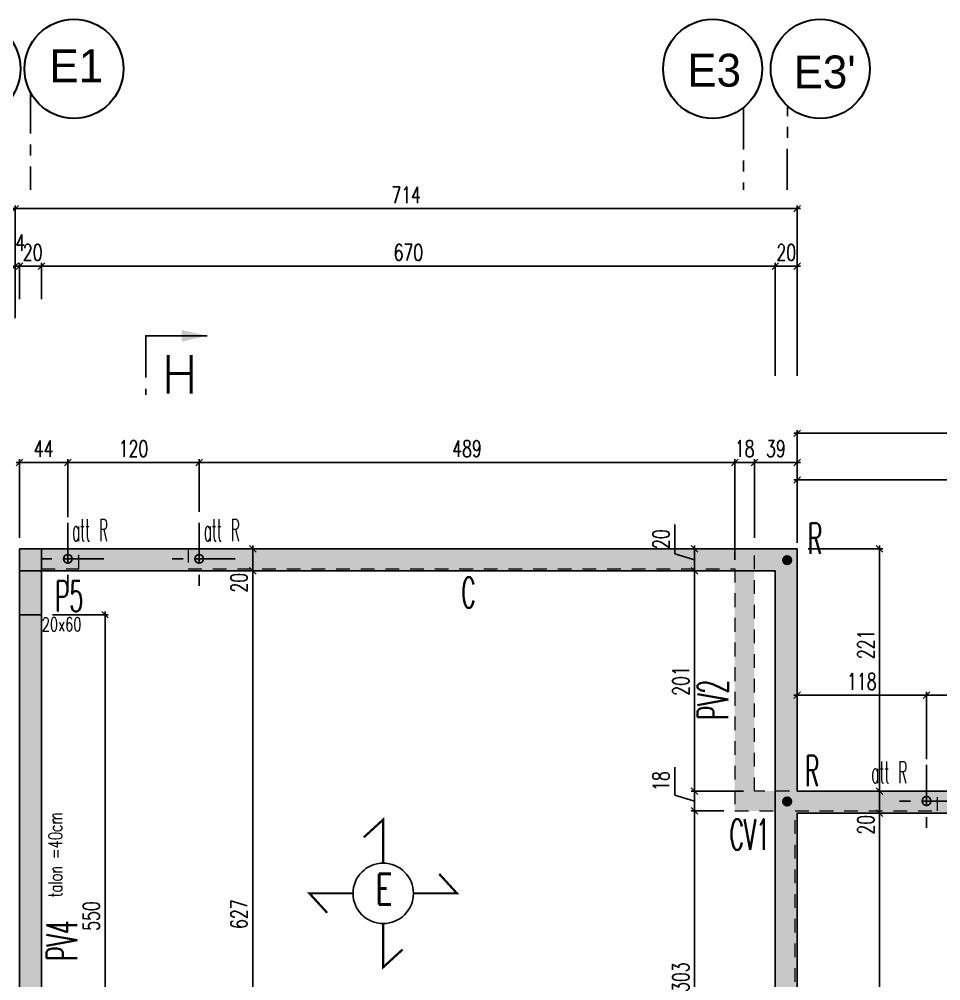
# Model space of a CAD drawing. Extents: x 308 to 437, y -199 to -146.
# Drawn here: x 375.07 to 383.48, y -166.59 to -157.82 of the extents above; entities that cross this region are included whole.
import ezdxf
from ezdxf.enums import TextEntityAlignment as Align

# ---------------------------------------------------------------- set-up
doc = ezdxf.new("R2010")
doc.units = 0
doc.header["$LTSCALE"] = 0.5
doc.header["$MEASUREMENT"] = 0
for name, pattern in [('AXES2', [1.125, 0.75, -0.125, 0.125, -0.125]), ('CACHE', [0.375, 0.25, -0.125]), ('DISCONTINU2', [0.375, 0.25, -0.125])]:
    doc.linetypes.add(name, pattern=pattern)
doc.layers.get('DEFPOINTS').update_dxf_attribs({"linetype": 'CONTINUOUS'})
for name, color, linetype in [('A05-AXES', 13, 'AXES2'), ('A19-COTATIONS', 146, 'CONTINUOUS'), ('AXES', 6, 'AXES2'), ('COTATION', 7, 'CONTINUOUS'), ('MURS', 3, 'CONTINUOUS'), ('PLANCHER', 7, 'CONTINUOUS'), ('POCHAGE', 254, 'CONTINUOUS'), ('POTEAUX', 1, 'CONTINUOUS'), ('POUTRES', 2, 'CONTINUOUS'), ('RAID', 1, 'CONTINUOUS'), ('RDC', 7, 'DISCONTINU2'), ('REP-COUPES', 5, 'CONTINUOUS'), ('REPERAGE', 4, 'CONTINUOUS'), ('REPERE-CHAI', 4, 'CONTINUOUS'), ('REPERE-POT', 4, 'CONTINUOUS'), ('REPERE-POUT', 4, 'CONTINUOUS'), ('REPERE-RAID', 4, 'CONTINUOUS')]:
    doc.layers.add(name, color=color, linetype=linetype)
doc.styles.add('CGotH', font='GOTHIC.TTF')
doc.styles.add('ROMANS8', font='romans.shx', dxfattribs={"width": 0.7})
doc.styles.get("Standard").update_dxf_attribs({"font": 'txt.shx'})
doc.dimstyles.new('COT50 cm', dxfattribs={"dimtxt": 0.15, "dimasz": 0.06, "dimexe": 0.03, "dimexo": 0.1, "dimgap": 0.05, "dimtad": 1, "dimdec": 0, "dimlfac": 100, "dimzin": 0, "dimdsep": 46, "dimtxsty": 'ROMANS8', "dimblk1": 'OBLIQUE', "dimblk2": 'OBLIQUE', "dimsah": 1, "dimcen": 0.03, "dimdle": 0.03, "dimclrt": 1, "dimadec": 0, "dimazin": 0, "dimtfac": 1, "dimtdec": 0, "dimtmove": 0, "dimatfit": 3, "dimfxl": 0, "dimtolj": 1, "dimtzin": 0, "dimlwd": -1, "dimlwe": -1, "dimarcsym": 0})
pattern_1 = [(37.5, (-513.79323, 160.44126), (-0.004409535, 0.134877664), [0, -0.1064, 0, -0.119, 0, -0.11375]), (7.5, (-513.79323, 160.44126), (0.12388437, 0.197550225), [0, -0.0574, 0, -0.0959, 0, -0.03675]), (327.5, (-513.87933, 160.44126), (0.21798993, 0.000396134), [0, -0.035, 0, -0.126, 0, -0.1645]), (317.5, (-513.87933, 160.44126), (0.21042886, 0.06143729), [0, -0.0175, 0, -0.0826, 0, -0.0945])]

# ---------------------------------------------------------------- blocks, each defined once
blk = doc.blocks.new('_Oblique')
at = {"layer": 'COTATION', "color": 0, "lineweight": -2}
blk.add_line((-0.5, -0.5), (0.5, 0.5), dxfattribs=at)
blk = doc.blocks.new('*D838')
at = {"layer": 'COTATION', "color": 0, "transparency": 16777216}
for p, q in [((375.0328, -160.071), (374.9728, -160.071)), ((375.0328, -160.371), (375.0328, -160.041)), ((375.0328, -160.071), (375.0728, -160.071)), ((375.0728, -160.371), (375.0728, -160.041)), ((375.0728, -160.071), (375.1328, -160.071))]:
    blk.add_line(p, q, dxfattribs=at)
at = {"layer": 'DEFPOINTS', "color": 0, "transparency": 16777216}
for p in [(375.0728, -160.071), (375.0328, -162.6513), (375.0728, -162.6513)]:
    blk.add_point(p, dxfattribs=at)
at = {"layer": 'COTATION', "color": 0, "transparency": 16777216, "xscale": 0.06, "yscale": 0.06, "zscale": 0.06}
blk.add_blockref('_Oblique', (375.0328, -160.071), dxfattribs=at)
at = {"layer": 'COTATION', "color": 0, "transparency": 16777216, "xscale": 0.06, "yscale": 0.06, "zscale": 0.06, "rotation": 180}
blk.add_blockref('_Oblique', (375.0728, -160.071), dxfattribs=at)
at = {"layer": 'COTATION', "color": 1, "transparency": 16777216, "insert": (375.0798, -159.856), "char_height": 0.15, "attachment_point": 5, "style": 'ROMANS8'}
blk.add_mtext('\\A1;4', dxfattribs=at)
blk = doc.blocks.new('*D839')
at = {"layer": 'COTATION', "color": 0, "transparency": 16777216}
for p, q in [((375.0428, -160.071), (375.303, -160.071)), ((375.0728, -160.371), (375.0728, -160.041)), ((375.273, -160.371), (375.273, -160.041))]:
    blk.add_line(p, q, dxfattribs=at)
at = {"layer": 'DEFPOINTS', "color": 0, "transparency": 16777216}
for p in [(375.273, -160.071), (375.0728, -162.6513), (375.273, -162.6513)]:
    blk.add_point(p, dxfattribs=at)
at = {"layer": 'COTATION', "color": 0, "transparency": 16777216, "xscale": 0.06, "yscale": 0.06, "zscale": 0.06, "rotation": 180}
blk.add_blockref('_Oblique', (375.0728, -160.071), dxfattribs=at)
at = {"layer": 'COTATION', "color": 0, "transparency": 16777216, "xscale": 0.06, "yscale": 0.06, "zscale": 0.06}
blk.add_blockref('_Oblique', (375.273, -160.071), dxfattribs=at)
at = {"layer": 'COTATION', "color": 1, "transparency": 16777216, "insert": (375.1927, -159.946), "char_height": 0.15, "attachment_point": 5, "style": 'ROMANS8'}
blk.add_mtext('\\A1;20', dxfattribs=at)
blk = doc.blocks.new('*D840')
at = {"layer": 'COTATION', "color": 0, "transparency": 16777216}
for p, q in [((375.243, -160.071), (382.003, -160.071)), ((375.273, -160.371), (375.273, -160.041)), ((381.973, -160.371), (381.973, -160.041))]:
    blk.add_line(p, q, dxfattribs=at)
at = {"layer": 'DEFPOINTS', "color": 0, "transparency": 16777216}
for p in [(381.973, -160.071), (375.273, -162.6513), (381.973, -162.8513)]:
    blk.add_point(p, dxfattribs=at)
at = {"layer": 'COTATION', "color": 0, "transparency": 16777216, "xscale": 0.06, "yscale": 0.06, "zscale": 0.06, "rotation": 180}
blk.add_blockref('_Oblique', (375.273, -160.071), dxfattribs=at)
at = {"layer": 'COTATION', "color": 0, "transparency": 16777216, "xscale": 0.06, "yscale": 0.06, "zscale": 0.06}
blk.add_blockref('_Oblique', (381.973, -160.071), dxfattribs=at)
at = {"layer": 'COTATION', "color": 1, "transparency": 16777216, "insert": (378.623, -159.946), "char_height": 0.15, "attachment_point": 5, "style": 'ROMANS8'}
blk.add_mtext('\\A1;670', dxfattribs=at)
blk = doc.blocks.new('*D841')
at = {"layer": 'COTATION', "color": 0, "transparency": 16777216}
for p, q in [((381.943, -160.071), (382.2028, -160.071)), ((381.973, -161.071), (381.973, -160.041)), ((382.1728, -161.071), (382.1728, -160.041))]:
    blk.add_line(p, q, dxfattribs=at)
at = {"layer": 'DEFPOINTS', "color": 0, "transparency": 16777216}
for p in [(382.1728, -160.071), (381.973, -161.3409), (382.1728, -162.6513)]:
    blk.add_point(p, dxfattribs=at)
at = {"layer": 'COTATION', "color": 0, "transparency": 16777216, "xscale": 0.06, "yscale": 0.06, "zscale": 0.06, "rotation": 180}
blk.add_blockref('_Oblique', (381.973, -160.071), dxfattribs=at)
at = {"layer": 'COTATION', "color": 0, "transparency": 16777216, "xscale": 0.06, "yscale": 0.06, "zscale": 0.06}
blk.add_blockref('_Oblique', (382.1728, -160.071), dxfattribs=at)
at = {"layer": 'COTATION', "color": 1, "transparency": 16777216, "insert": (382.0729, -159.946), "char_height": 0.15, "attachment_point": 5, "style": 'ROMANS8'}
blk.add_mtext('\\A1;20', dxfattribs=at)
blk = doc.blocks.new('*D842')
at = {"layer": 'COTATION', "color": 0, "transparency": 16777216}
for p, q in [((382.1428, -162.0222), (388.0825, -162.0222)), ((382.1728, -162.5513), (382.1728, -161.9922)), ((388.0525, -163.0222), (388.0525, -161.9922))]:
    blk.add_line(p, q, dxfattribs=at)
at = {"layer": 'DEFPOINTS', "color": 0, "transparency": 16777216}
for p in [(388.0525, -162.0222), (382.1728, -162.6513), (388.0525, -163.1457)]:
    blk.add_point(p, dxfattribs=at)
at = {"layer": 'COTATION', "color": 0, "transparency": 16777216, "xscale": 0.06, "yscale": 0.06, "zscale": 0.06, "rotation": 180}
blk.add_blockref('_Oblique', (382.1728, -162.0222), dxfattribs=at)
at = {"layer": 'COTATION', "color": 0, "transparency": 16777216, "xscale": 0.06, "yscale": 0.06, "zscale": 0.06}
blk.add_blockref('_Oblique', (388.0525, -162.0222), dxfattribs=at)
at = {"layer": 'COTATION', "color": 1, "transparency": 16777216, "insert": (385.1126, -161.8972), "char_height": 0.15, "attachment_point": 5, "style": 'ROMANS8'}
blk.add_mtext('\\A1;588', dxfattribs=at)
blk = doc.blocks.new('*D881')
at = {"layer": 'COTATION', "color": 0, "transparency": 16777216}
for p, q in [((375.0028, -159.5462), (382.2028, -159.5462)), ((375.0328, -160.5462), (375.0328, -159.5162)), ((382.1728, -160.5462), (382.1728, -159.5162))]:
    blk.add_line(p, q, dxfattribs=at)
at = {"layer": 'DEFPOINTS', "color": 0, "transparency": 16777216}
for p in [(382.1728, -159.5462), (375.0328, -162.6513), (382.1728, -162.6513)]:
    blk.add_point(p, dxfattribs=at)
at = {"layer": 'COTATION', "color": 0, "transparency": 16777216, "xscale": 0.06, "yscale": 0.06, "zscale": 0.06, "rotation": 180}
blk.add_blockref('_Oblique', (375.0328, -159.5462), dxfattribs=at)
at = {"layer": 'COTATION', "color": 0, "transparency": 16777216, "xscale": 0.06, "yscale": 0.06, "zscale": 0.06}
blk.add_blockref('_Oblique', (382.1728, -159.5462), dxfattribs=at)
at = {"layer": 'COTATION', "color": 1, "transparency": 16777216, "insert": (378.6028, -159.4212), "char_height": 0.15, "attachment_point": 5, "style": 'ROMANS8'}
blk.add_mtext('\\A1;714', dxfattribs=at)
blk = doc.blocks.new('*D882')
at = {"layer": 'COTATION', "color": 0, "transparency": 16777216}
for p, q in [((382.143, -161.5963), (403.9999, -161.5963)), ((382.173, -162.5963), (382.173, -161.5663)), ((403.9699, -162.5963), (403.9699, -161.5663))]:
    blk.add_line(p, q, dxfattribs=at)
at = {"layer": 'DEFPOINTS', "color": 0, "transparency": 16777216}
for p in [(403.9699, -161.5963), (403.9699, -163.5067), (382.173, -164.3244)]:
    blk.add_point(p, dxfattribs=at)
at = {"layer": 'COTATION', "color": 0, "transparency": 16777216, "xscale": 0.06, "yscale": 0.06, "zscale": 0.06, "rotation": 180}
blk.add_blockref('_Oblique', (382.173, -161.5963), dxfattribs=at)
at = {"layer": 'COTATION', "color": 0, "transparency": 16777216, "xscale": 0.06, "yscale": 0.06, "zscale": 0.06}
blk.add_blockref('_Oblique', (403.9699, -161.5963), dxfattribs=at)
at = {"layer": 'COTATION', "color": 1, "transparency": 16777216, "insert": (393.0715, -161.4713), "char_height": 0.15, "attachment_point": 5, "style": 'ROMANS8'}
blk.add_mtext('\\A1;2180', dxfattribs=at)
blk = doc.blocks.new('*D892')
at = {"layer": 'COTATION', "color": 0, "transparency": 16777216}
for p, q in [((375.0428, -161.8617), (375.5428, -161.8617)), ((375.0728, -162.5513), (375.0728, -161.8317)), ((375.5128, -162.3619), (375.5128, -161.8317))]:
    blk.add_line(p, q, dxfattribs=at)
at = {"layer": 'DEFPOINTS', "color": 0, "transparency": 16777216}
for p in [(375.5128, -161.8617), (375.5128, -162.4619), (375.0728, -162.6513)]:
    blk.add_point(p, dxfattribs=at)
at = {"layer": 'COTATION', "color": 0, "transparency": 16777216, "xscale": 0.06, "yscale": 0.06, "zscale": 0.06, "rotation": 180}
blk.add_blockref('_Oblique', (375.0728, -161.8617), dxfattribs=at)
at = {"layer": 'COTATION', "color": 0, "transparency": 16777216, "xscale": 0.06, "yscale": 0.06, "zscale": 0.06}
blk.add_blockref('_Oblique', (375.5128, -161.8617), dxfattribs=at)
at = {"layer": 'COTATION', "color": 1, "transparency": 16777216, "insert": (375.2928, -161.7367), "char_height": 0.15, "attachment_point": 5, "style": 'ROMANS8'}
blk.add_mtext('\\A1;44', dxfattribs=at)
blk = doc.blocks.new('*D893')
at = {"layer": 'COTATION', "color": 0, "transparency": 16777216}
for p, q in [((375.4828, -161.8617), (376.7427, -161.8617)), ((375.5128, -162.3619), (375.5128, -161.8317)), ((376.7127, -162.3132), (376.7127, -161.8317))]:
    blk.add_line(p, q, dxfattribs=at)
at = {"layer": 'DEFPOINTS', "color": 0, "transparency": 16777216}
for p in [(376.7127, -161.8617), (375.5128, -162.4619), (376.7127, -162.4132)]:
    blk.add_point(p, dxfattribs=at)
at = {"layer": 'COTATION', "color": 0, "transparency": 16777216, "xscale": 0.06, "yscale": 0.06, "zscale": 0.06, "rotation": 180}
blk.add_blockref('_Oblique', (375.5128, -161.8617), dxfattribs=at)
at = {"layer": 'COTATION', "color": 0, "transparency": 16777216, "xscale": 0.06, "yscale": 0.06, "zscale": 0.06}
blk.add_blockref('_Oblique', (376.7127, -161.8617), dxfattribs=at)
at = {"layer": 'COTATION', "color": 1, "transparency": 16777216, "insert": (376.1127, -161.7367), "char_height": 0.15, "attachment_point": 5, "style": 'ROMANS8'}
blk.add_mtext('\\A1;120', dxfattribs=at)
blk = doc.blocks.new('*D894')
at = {"layer": 'COTATION', "color": 0, "transparency": 16777216}
for p, q in [((376.6827, -161.8617), (381.6328, -161.8617)), ((376.7127, -162.3132), (376.7127, -161.8317)), ((381.6028, -162.7513), (381.6028, -161.8317))]:
    blk.add_line(p, q, dxfattribs=at)
at = {"layer": 'DEFPOINTS', "color": 0, "transparency": 16777216}
for p in [(381.6028, -161.8617), (376.7127, -162.4132), (381.6028, -162.8513)]:
    blk.add_point(p, dxfattribs=at)
at = {"layer": 'COTATION', "color": 0, "transparency": 16777216, "xscale": 0.06, "yscale": 0.06, "zscale": 0.06, "rotation": 180}
blk.add_blockref('_Oblique', (376.7127, -161.8617), dxfattribs=at)
at = {"layer": 'COTATION', "color": 0, "transparency": 16777216, "xscale": 0.06, "yscale": 0.06, "zscale": 0.06}
blk.add_blockref('_Oblique', (381.6028, -161.8617), dxfattribs=at)
at = {"layer": 'COTATION', "color": 1, "transparency": 16777216, "insert": (379.1577, -161.7367), "char_height": 0.15, "attachment_point": 5, "style": 'ROMANS8'}
blk.add_mtext('\\A1;489', dxfattribs=at)
blk = doc.blocks.new('*D895')
at = {"layer": 'COTATION', "color": 0, "transparency": 16777216}
for p, q in [((381.5728, -161.8617), (381.8128, -161.8617)), ((381.6028, -162.7513), (381.6028, -161.8317)), ((381.7828, -162.5513), (381.7828, -161.8317))]:
    blk.add_line(p, q, dxfattribs=at)
at = {"layer": 'DEFPOINTS', "color": 0, "transparency": 16777216}
for p in [(381.7828, -161.8617), (381.7828, -162.6513), (381.6028, -162.8513)]:
    blk.add_point(p, dxfattribs=at)
at = {"layer": 'COTATION', "color": 0, "transparency": 16777216, "xscale": 0.06, "yscale": 0.06, "zscale": 0.06, "rotation": 180}
blk.add_blockref('_Oblique', (381.6028, -161.8617), dxfattribs=at)
at = {"layer": 'COTATION', "color": 0, "transparency": 16777216, "xscale": 0.06, "yscale": 0.06, "zscale": 0.06}
blk.add_blockref('_Oblique', (381.7828, -161.8617), dxfattribs=at)
at = {"layer": 'COTATION', "color": 1, "transparency": 16777216, "insert": (381.6928, -161.7367), "char_height": 0.15, "attachment_point": 5, "style": 'ROMANS8'}
blk.add_mtext('\\A1;18', dxfattribs=at)
blk = doc.blocks.new('*D896')
at = {"layer": 'COTATION', "color": 0, "transparency": 16777216}
for p, q in [((381.7528, -161.8617), (382.203, -161.8617)), ((381.7828, -162.5513), (381.7828, -161.8317)), ((382.173, -162.5036), (382.173, -161.8317))]:
    blk.add_line(p, q, dxfattribs=at)
at = {"layer": 'DEFPOINTS', "color": 0, "transparency": 16777216}
for p in [(382.173, -161.8617), (381.7828, -162.6513), (382.173, -162.6036)]:
    blk.add_point(p, dxfattribs=at)
at = {"layer": 'COTATION', "color": 0, "transparency": 16777216, "xscale": 0.06, "yscale": 0.06, "zscale": 0.06, "rotation": 180}
blk.add_blockref('_Oblique', (381.7828, -161.8617), dxfattribs=at)
at = {"layer": 'COTATION', "color": 0, "transparency": 16777216, "xscale": 0.06, "yscale": 0.06, "zscale": 0.06}
blk.add_blockref('_Oblique', (382.173, -161.8617), dxfattribs=at)
at = {"layer": 'COTATION', "color": 1, "transparency": 16777216, "insert": (381.9779, -161.7367), "char_height": 0.15, "attachment_point": 5, "style": 'ROMANS8'}
blk.add_mtext('\\A1;39', dxfattribs=at)
blk = doc.blocks.new('*D897')
at = {"layer": 'COTATION', "color": 0, "transparency": 16777216}
for p, q in [((382.173, -164.6278), (382.173, -163.9556)), ((383.3528, -164.5692), (383.3528, -163.9556)), ((382.143, -163.9856), (383.3828, -163.9856))]:
    blk.add_line(p, q, dxfattribs=at)
at = {"layer": 'DEFPOINTS', "color": 0, "transparency": 16777216}
for p in [(383.3528, -163.9856), (383.3528, -164.6692), (382.173, -164.7278)]:
    blk.add_point(p, dxfattribs=at)
at = {"layer": 'COTATION', "color": 0, "transparency": 16777216, "xscale": 0.06, "yscale": 0.06, "zscale": 0.06, "rotation": 180}
blk.add_blockref('_Oblique', (382.173, -163.9856), dxfattribs=at)
at = {"layer": 'COTATION', "color": 0, "transparency": 16777216, "xscale": 0.06, "yscale": 0.06, "zscale": 0.06}
blk.add_blockref('_Oblique', (383.3528, -163.9856), dxfattribs=at)
at = {"layer": 'COTATION', "color": 1, "transparency": 16777216, "insert": (382.7629, -163.8606), "char_height": 0.15, "attachment_point": 5, "style": 'ROMANS8'}
blk.add_mtext('\\A1;118', dxfattribs=at)
blk = doc.blocks.new('*D898')
at = {"layer": 'COTATION', "color": 0, "transparency": 16777216}
for p, q in [((383.3528, -164.5692), (383.3528, -163.9556)), ((384.5527, -164.5643), (384.5527, -163.9556)), ((383.3228, -163.9856), (384.5827, -163.9856))]:
    blk.add_line(p, q, dxfattribs=at)
at = {"layer": 'DEFPOINTS', "color": 0, "transparency": 16777216}
for p in [(384.5527, -163.9856), (383.3528, -164.6692), (384.5527, -164.6643)]:
    blk.add_point(p, dxfattribs=at)
at = {"layer": 'COTATION', "color": 0, "transparency": 16777216, "xscale": 0.06, "yscale": 0.06, "zscale": 0.06, "rotation": 180}
blk.add_blockref('_Oblique', (383.3528, -163.9856), dxfattribs=at)
at = {"layer": 'COTATION', "color": 0, "transparency": 16777216, "xscale": 0.06, "yscale": 0.06, "zscale": 0.06}
blk.add_blockref('_Oblique', (384.5527, -163.9856), dxfattribs=at)
at = {"layer": 'COTATION', "color": 1, "transparency": 16777216, "insert": (383.9527, -163.8606), "char_height": 0.15, "attachment_point": 5, "style": 'ROMANS8'}
blk.add_mtext('\\A1;120', dxfattribs=at)
blk = doc.blocks.new('*D1107')
at = {"layer": 'COTATION', "color": 0, "transparency": 16777216}
for p, q in [((377.2016, -169.1463), (377.2016, -162.8213)), ((377.2016, -162.8513), (377.1716, -162.8513)), ((376.8599, -169.1163), (377.2316, -169.1163))]:
    blk.add_line(p, q, dxfattribs=at)
at = {"layer": 'DEFPOINTS', "color": 0, "transparency": 16777216}
for p in [(377.2016, -162.8513), (377.2901, -162.8513), (376.7599, -169.1163)]:
    blk.add_point(p, dxfattribs=at)
at = {"layer": 'COTATION', "color": 0, "transparency": 16777216, "xscale": 0.06, "yscale": 0.06, "zscale": 0.06}
for p, rotation in [((377.2016, -162.8513), 90), ((377.2016, -169.1163), 270)]:
    blk.add_blockref('_Oblique', p, dxfattribs=dict(at, rotation=rotation))
at = {"layer": 'COTATION', "color": 1, "transparency": 16777216, "insert": (377.0766, -165.9838), "char_height": 0.15, "attachment_point": 5, "rotation": 90, "style": 'ROMANS8'}
blk.add_mtext('\\A1;627', dxfattribs=at)
blk = doc.blocks.new('*D1108')
at = {"layer": 'COTATION', "color": 0, "transparency": 16777216}
for p, q in [((377.2887, -162.6513), (377.1716, -162.6513)), ((377.2016, -162.8813), (377.2016, -162.6213)), ((377.2016, -162.8513), (377.1716, -162.8513))]:
    blk.add_line(p, q, dxfattribs=at)
at = {"layer": 'DEFPOINTS', "color": 0, "transparency": 16777216}
for p in [(377.2016, -162.6513), (377.3887, -162.6513), (377.2901, -162.8513)]:
    blk.add_point(p, dxfattribs=at)
at = {"layer": 'COTATION', "color": 0, "transparency": 16777216, "xscale": 0.06, "yscale": 0.06, "zscale": 0.06}
for p, rotation in [((377.2016, -162.6513), 90), ((377.2016, -162.8513), 270)]:
    blk.add_blockref('_Oblique', p, dxfattribs=dict(at, rotation=rotation))
at = {"layer": 'COTATION', "color": 1, "transparency": 16777216, "insert": (377.0766, -162.9596), "char_height": 0.15, "attachment_point": 5, "rotation": 90, "style": 'ROMANS8'}
blk.add_mtext('\\A1;20', dxfattribs=at)
blk = doc.blocks.new('*D1124')
at = {"layer": 'COTATION', "color": 0, "transparency": 16777216}
for p, q in [((381.2351, -168.1063), (381.2351, -165.0113)), ((381.5028, -165.0413), (381.2051, -165.0413)), ((381.6657, -168.0763), (381.2051, -168.0763))]:
    blk.add_line(p, q, dxfattribs=at)
at = {"layer": 'DEFPOINTS', "color": 0, "transparency": 16777216}
for p in [(381.2351, -165.0413), (381.6028, -165.0413), (381.7657, -168.0763)]:
    blk.add_point(p, dxfattribs=at)
at = {"layer": 'COTATION', "color": 0, "transparency": 16777216, "xscale": 0.06, "yscale": 0.06, "zscale": 0.06}
for p, rotation in [((381.2351, -165.0413), 90), ((381.2351, -168.0763), 270)]:
    blk.add_blockref('_Oblique', p, dxfattribs=dict(at, rotation=rotation))
at = {"layer": 'COTATION', "color": 1, "transparency": 16777216, "insert": (381.1101, -166.5588), "char_height": 0.15, "attachment_point": 5, "rotation": 90, "style": 'ROMANS8'}
blk.add_mtext('\\A1;303', dxfattribs=at)
blk = doc.blocks.new('*D1125')
at = {"layer": 'COTATION', "color": 0, "transparency": 16777216}
for p, q in [((381.0551, -164.8973), (381.0551, -164.6423)), ((381.2351, -165.0713), (381.2351, -164.8313)), ((381.2351, -164.9513), (381.0551, -164.8973)), ((381.6828, -164.8613), (381.2051, -164.8613)), ((381.5028, -165.0413), (381.2051, -165.0413))]:
    blk.add_line(p, q, dxfattribs=at)
at = {"layer": 'DEFPOINTS', "color": 0, "transparency": 16777216}
for p in [(381.2351, -164.8613), (381.7828, -164.8613), (381.6028, -165.0413)]:
    blk.add_point(p, dxfattribs=at)
at = {"layer": 'COTATION', "color": 0, "transparency": 16777216, "xscale": 0.06, "yscale": 0.06, "zscale": 0.06}
for p, rotation in [((381.2351, -164.8613), 90), ((381.2351, -165.0413), 270)]:
    blk.add_blockref('_Oblique', p, dxfattribs=dict(at, rotation=rotation))
at = {"layer": 'COTATION', "color": 1, "transparency": 16777216, "insert": (380.9301, -164.7698), "char_height": 0.15, "attachment_point": 5, "rotation": 90, "style": 'ROMANS8'}
blk.add_mtext('\\A1;18', dxfattribs=at)
blk = doc.blocks.new('*D1126')
at = {"layer": 'COTATION', "color": 0, "transparency": 16777216}
for p, q in [((381.2351, -164.8913), (381.2351, -162.8213)), ((381.4048, -162.8513), (381.2051, -162.8513)), ((381.6828, -164.8613), (381.2051, -164.8613))]:
    blk.add_line(p, q, dxfattribs=at)
at = {"layer": 'DEFPOINTS', "color": 0, "transparency": 16777216}
for p in [(381.2351, -162.8513), (381.5048, -162.8513), (381.7828, -164.8613)]:
    blk.add_point(p, dxfattribs=at)
at = {"layer": 'COTATION', "color": 0, "transparency": 16777216, "xscale": 0.06, "yscale": 0.06, "zscale": 0.06}
for p, rotation in [((381.2351, -162.8513), 90), ((381.2351, -164.8613), 270)]:
    blk.add_blockref('_Oblique', p, dxfattribs=dict(at, rotation=rotation))
at = {"layer": 'COTATION', "color": 1, "transparency": 16777216, "insert": (381.1101, -163.8563), "char_height": 0.15, "attachment_point": 5, "rotation": 90, "style": 'ROMANS8'}
blk.add_mtext('\\A1;201', dxfattribs=at)
blk = doc.blocks.new('*D1127')
at = {"layer": 'COTATION', "color": 0, "transparency": 16777216}
for p, q in [((381.0551, -162.6973), (381.0551, -162.4273)), ((381.4397, -162.6513), (381.2051, -162.6513)), ((381.2351, -162.8813), (381.2351, -162.6213)), ((381.2351, -162.7513), (381.0551, -162.6973)), ((381.4048, -162.8513), (381.2051, -162.8513))]:
    blk.add_line(p, q, dxfattribs=at)
at = {"layer": 'DEFPOINTS', "color": 0, "transparency": 16777216}
for p in [(381.2351, -162.6513), (381.5397, -162.6513), (381.5048, -162.8513)]:
    blk.add_point(p, dxfattribs=at)
at = {"layer": 'COTATION', "color": 0, "transparency": 16777216, "xscale": 0.06, "yscale": 0.06, "zscale": 0.06}
for p, rotation in [((381.2351, -162.6513), 90), ((381.2351, -162.8513), 270)]:
    blk.add_blockref('_Oblique', p, dxfattribs=dict(at, rotation=rotation))
at = {"layer": 'COTATION', "color": 1, "transparency": 16777216, "insert": (380.9301, -162.5623), "char_height": 0.15, "attachment_point": 5, "rotation": 90, "style": 'ROMANS8'}
blk.add_mtext('\\A1;20', dxfattribs=at)
blk = doc.blocks.new('*D1136')
at = {"layer": 'COTATION', "color": 0, "transparency": 16777216}
for p, q in [((382.9251, -165.0613), (382.894, -165.0613)), ((382.924, -170.2709), (382.924, -165.0313)), ((382.8909, -170.2409), (382.954, -170.2409))]:
    blk.add_line(p, q, dxfattribs=at)
at = {"layer": 'DEFPOINTS', "color": 0, "transparency": 16777216}
for p in [(382.924, -165.0613), (383.0251, -165.0613), (382.7909, -170.2409)]:
    blk.add_point(p, dxfattribs=at)
at = {"layer": 'COTATION', "color": 0, "transparency": 16777216, "xscale": 0.06, "yscale": 0.06, "zscale": 0.06}
for p, rotation in [((382.924, -165.0613), 90), ((382.924, -170.2409), 270)]:
    blk.add_blockref('_Oblique', p, dxfattribs=dict(at, rotation=rotation))
at = {"layer": 'COTATION', "color": 1, "transparency": 16777216, "insert": (382.799, -167.6511), "char_height": 0.15, "attachment_point": 5, "rotation": 90, "style": 'ROMANS8'}
blk.add_mtext('\\A1;518', dxfattribs=at)
blk = doc.blocks.new('*D1137')
at = {"layer": 'COTATION', "color": 0, "transparency": 16777216}
for p, q in [((382.924, -165.0913), (382.924, -164.8313)), ((382.8724, -164.8613), (382.954, -164.8613)), ((382.9251, -165.0613), (382.894, -165.0613))]:
    blk.add_line(p, q, dxfattribs=at)
at = {"layer": 'DEFPOINTS', "color": 0, "transparency": 16777216}
for p in [(382.7724, -164.8613), (382.924, -164.8613), (383.0251, -165.0613)]:
    blk.add_point(p, dxfattribs=at)
at = {"layer": 'COTATION', "color": 0, "transparency": 16777216, "xscale": 0.06, "yscale": 0.06, "zscale": 0.06}
for p, rotation in [((382.924, -164.8613), 90), ((382.924, -165.0613), 270)]:
    blk.add_blockref('_Oblique', p, dxfattribs=dict(at, rotation=rotation))
at = {"layer": 'COTATION', "color": 1, "transparency": 16777216, "insert": (382.799, -165.1679), "char_height": 0.15, "attachment_point": 5, "rotation": 90, "style": 'ROMANS8'}
blk.add_mtext('\\A1;20', dxfattribs=at)
blk = doc.blocks.new('*D1138')
at = {"layer": 'COTATION', "color": 0, "transparency": 16777216}
for p, q in [((382.2728, -162.6513), (382.954, -162.6513)), ((382.924, -164.8913), (382.924, -162.6213)), ((382.8724, -164.8613), (382.954, -164.8613))]:
    blk.add_line(p, q, dxfattribs=at)
at = {"layer": 'DEFPOINTS', "color": 0, "transparency": 16777216}
for p in [(382.1728, -162.6513), (382.924, -162.6513), (382.7724, -164.8613)]:
    blk.add_point(p, dxfattribs=at)
at = {"layer": 'COTATION', "color": 0, "transparency": 16777216, "xscale": 0.06, "yscale": 0.06, "zscale": 0.06}
for p, rotation in [((382.924, -162.6513), 90), ((382.924, -164.8613), 270)]:
    blk.add_blockref('_Oblique', p, dxfattribs=dict(at, rotation=rotation))
at = {"layer": 'COTATION', "color": 1, "transparency": 16777216, "insert": (382.799, -163.5223), "char_height": 0.15, "attachment_point": 5, "rotation": 90, "style": 'ROMANS8'}
blk.add_mtext('\\A1;221', dxfattribs=at)
blk = doc.blocks.new('*D1599')
at = {"layer": 'COTATION', "color": 0, "transparency": 16777216}
for p, q in [((375.373, -163.2513), (375.8831, -163.2513)), ((375.8531, -168.7812), (375.8531, -163.2213)), ((375.273, -168.7512), (375.8831, -168.7512))]:
    blk.add_line(p, q, dxfattribs=at)
at = {"layer": 'DEFPOINTS', "color": 0, "transparency": 16777216}
for p in [(375.273, -163.2513), (375.8531, -163.2513), (375.173, -168.7512)]:
    blk.add_point(p, dxfattribs=at)
at = {"layer": 'COTATION', "color": 0, "transparency": 16777216, "xscale": 0.06, "yscale": 0.06, "zscale": 0.06}
for p, rotation in [((375.8531, -163.2513), 90), ((375.8531, -168.7512), 270)]:
    blk.add_blockref('_Oblique', p, dxfattribs=dict(at, rotation=rotation))
at = {"layer": 'COTATION', "color": 1, "transparency": 16777216, "insert": (375.7281, -166.0012), "char_height": 0.15, "attachment_point": 5, "rotation": 90, "style": 'ROMANS8'}
blk.add_mtext('\\A1;550', dxfattribs=at)
blk = doc.blocks.new('A$C6B096A38')
at = {"layer": 'POCHAGE'}
h = blk.add_hatch(dxfattribs=at)
h.set_pattern_fill('AR-SAND', color=0, scale=0.07)
h.set_pattern_definition(pattern_1)
h.paths.add_polyline_path([(29.1769, -2.39), (29.5169, -2.39), (29.5169, -2.21), (28.9769, -2.21), (28.9769, -8.975), (29.7019, -8.975), (29.7019, -8.795), (29.1769, -8.795)])
h = blk.add_hatch(dxfattribs=at)
h.set_pattern_fill('AR-SAND', color=0, scale=0.07)
h.set_pattern_definition(pattern_1)
h.paths.add_polyline_path([(37.3569, -4.42), (35.6869, -4.42), (35.6869, -2.21), (30.5169, -2.21), (30.5169, -2.39), (35.5069, -2.39), (35.5069, -4.6), (35.8769, -4.6), (35.8767, -7.735), (36.0567, -7.735), (36.0569, -4.6), (37.3569, -4.6)])
at = {"layer": 'AXES', "color": 1}
for p, q in [((29.4169, -1.9711), (29.4169, -2.6289)), ((30.6168, -1.9719), (30.6168, -2.6297)), ((29.7458, -2.3), (29.088, -2.3)), ((30.9457, -2.3008), (30.288, -2.3008)), ((37.2569, -4.1811), (37.2569, -4.8389)), ((37.5858, -4.51), (36.928, -4.51))]:
    blk.add_line(p, q, dxfattribs=at)
at = {"layer": 'RAID'}
for centre in [(29.4169, -2.3), (30.6168, -2.3008), (37.2569, -4.51)]:
    blk.add_circle(centre, 0.04, dxfattribs=at)
at = {"layer": 'RDC', "linetype": 'CACHE', "lineweight": 15}
for points in [[(29.1769, -8.795), (29.1769, -2.39), (29.5169, -2.39), (29.5169, -2.21), (28.9769, -2.21), (28.9769, -8.975), (29.7019, -8.975), (29.7019, -8.795)], [(36.0567, -7.735), (36.0569, -4.6), (37.3569, -4.6), (37.3569, -4.42), (35.6869, -4.42), (35.6869, -2.21), (30.5169, -2.21), (30.5169, -2.39), (35.5069, -2.39), (35.5069, -4.6), (35.8769, -4.6), (35.8767, -7.735)]]:
    blk.add_lwpolyline(points, close=True, dxfattribs=at)

msp = doc.modelspace()

# ---------------------------------------------------------------- hatches: boundary and pattern name
at = {"layer": 'POCHAGE'}
h = msp.add_hatch(color=256, dxfattribs=at)
h.dxf.hatch_style = 1
edge = h.paths.add_edge_path(flags=16)
edge.add_arc((396.9697, -164.9585), 0.04, 0, 360)
edge = h.paths.add_edge_path(flags=16)
edge.add_arc((400.8684, -164.9598), 0.04, 0, 360)
edge = h.paths.add_edge_path(flags=16)
edge.add_arc((400.8684, -167.5416), 0.04, 0, 360)
edge = h.paths.add_edge_path(flags=16)
edge.add_arc((402.3696, -166.5416), 0.04, 0, 360)
edge = h.paths.add_edge_path(flags=16)
edge.add_arc((402.3667, -167.5416), 0.04, 0, 360)
edge = h.paths.add_edge_path(flags=16)
edge.add_arc((403.8697, -164.9598), 0.04, 0, 360)
edge = h.paths.add_edge_path(flags=16)
edge.add_arc((402.3663, -168.586), 0.04, 0, 360)
edge = h.paths.add_edge_path(flags=16)
edge.add_arc((400.8684, -171.5263), 0.04, 0, 360)
edge = h.paths.add_edge_path(flags=16)
edge.add_arc((402.4647, -171.5268), 0.04, 0, 360)
edge = h.paths.add_edge_path(flags=16)
edge.add_arc((390.8965, -164.9575), 0.04, 0, 360)
edge = h.paths.add_edge_path(flags=16)
edge.add_arc((403.8897, -171.5263), 0.04, 0, 360)
edge = h.paths.add_edge_path(flags=16)
edge.add_arc((388.1428, -164.957), 0.04, 0, 360)
edge = h.paths.add_edge_path(flags=16)
edge.add_arc((382.0807, -164.9559), 0.04, 0, 360)
edge = h.paths.add_edge_path(flags=16)
edge.add_arc((382.0811, -162.7541), 0.04, 0, 360)
h.paths.add_polyline_path([(400.9684, -167.4516), (400.9687, -167.4516), (400.9687, -165.0612), (400.9687, -165.0613), (403.7696, -165.0613), (403.7696, -169.9609), (402.4592, -169.9609), (402.4592, -169.8409), (402.2793, -169.8409), (402.2793, -170.141), (403.7696, -170.141), (403.7696, -171.6263), (403.969, -171.6263), (403.969, -171.621), (403.9699, -164.8613), (382.173, -164.8613), (382.1728, -162.6513), (375.273, -162.6513), (375.273, -162.8513), (381.973, -162.8513), (381.9728, -169.9414), (382.1728, -169.9413), (382.173, -165.0613), (388.0528, -165.0613), (388.0528, -169.9412), (388.2328, -169.9412), (388.2328, -165.0613), (390.8066, -165.0613), (390.8065, -169.9412), (390.9866, -169.9412), (390.9866, -165.0613), (396.8899, -165.0613), (396.8899, -170.9414), (397.0699, -170.9414), (397.0699, -165.0613), (400.7886, -165.0614), (400.7886, -171.6264), (402.5637, -171.6263), (402.5637, -171.4463), (400.9687, -171.4463), (400.9687, -167.6316), (400.9684, -167.6316)])
h.paths.add_polyline_path([(402.2763, -167.4516), (402.2763, -167.6317), (402.2767, -167.6317), (402.2766, -168.685), (402.4566, -168.685), (402.4566, -166.4416), (402.2767, -166.4416), (402.2767, -167.4516)])
at = {"layer": 'POTEAUX'}
h = msp.add_hatch(color=256, dxfattribs=at)
h.dxf.hatch_style = 1
h.paths.add_polyline_path([(375.273, -163.2513), (375.073, -163.2513), (375.0733, -162.6513), (375.273, -162.6513)])
at = {"layer": 'RAID'}
for points in [[(382.0411, -162.7541, -1), (382.1211, -162.7541, -1)], [(382.0407, -164.9559, -1), (382.1207, -164.9559, -1)]]:
    msp.add_hatch(color=256, dxfattribs=at).paths.add_polyline_path(points)

# ---------------------------------------------------------------- linework, layer by layer
at = {"layer": 'A19-COTATIONS', "color": 242, "lineweight": 30, "ltscale": 10, "true_color": 0xcd2027}
for centre in [(374.6288, -158.2703), (375.5697, -158.2703), (381.4006, -158.2703), (382.3834, -158.2703)]:
    msp.add_circle(centre, 0.4522, dxfattribs=at)
at = {"layer": 'AXES', "color": 1}
for p, q in [((375.1728, -158.487), (375.1728, -159.3761)), ((382.0825, -159.3761), (382.0828, -158.6082)), ((381.6828, -158.633), (381.6828, -159.3761))]:
    msp.add_line(p, q, dxfattribs=at)
at = {"layer": 'MURS'}
msp.add_lwpolyline([(388.0528, -165.0613), (382.173, -165.0613), (382.1728, -170.5412), (381.9728, -170.5412), (381.973, -162.8513), (375.073, -162.8513), (375.073, -162.6513), (382.1728, -162.6513), (382.173, -164.8613), (403.9699, -164.8613)], dxfattribs=at)
at = {"layer": 'PLANCHER', "color": 1, "const_width": 0.02}
for points in [[(378.3929, -165.5183), (378.3929, -165.1203), (378.2157, -165.2826)], [(378.6686, -165.794), (379.0666, -165.794), (378.9044, -165.6168)], [(378.1172, -165.794), (377.7192, -165.794), (377.8814, -165.9712)], [(378.3929, -166.0697), (378.3929, -166.4678), (378.5701, -166.3055)]]:
    msp.add_lwpolyline(points, dxfattribs=at)
at = {"layer": 'PLANCHER', "color": 1}
msp.add_circle((378.3929, -165.794), 0.2757, dxfattribs=at)
at = {"layer": 'POTEAUX'}
msp.add_lwpolyline([(375.273, -163.2513), (375.073, -163.2513), (375.0733, -162.6513), (375.273, -162.6513)], close=True, dxfattribs=at)
at = {"layer": 'POUTRES'}
for p, q in [((375.073, -163.2312), (375.073, -168.7512)), ((375.273, -163.2312), (375.273, -168.7512))]:
    msp.add_line(p, q, dxfattribs=at)
at = {"layer": 'RAID'}
for centre in [(382.0811, -162.7541), (382.0807, -164.9559)]:
    msp.add_circle(centre, 0.04, dxfattribs=at)
at = {"layer": 'REP-COUPES'}
msp.add_line((376.2248, -161.1893), (376.2248, -161.2449), dxfattribs=at)
msp.add_lwpolyline([(376.7861, -160.7061), (376.2248, -160.7061), (376.2248, -161.0876)], dxfattribs=at)
msp.add_solid([(376.5523, -160.7608), (376.7861, -160.7061), (376.5523, -160.6535)], dxfattribs=at)

# ---------------------------------------------------------------- block references
at = {"layer": 'RDC'}
msp.add_blockref('A$C6B096A38', (346.0959, -160.4413), dxfattribs=at)

# ---------------------------------------------------------------- texts
at = {"layer": 'A05-AXES', "color": 1, "ltscale": 0.5, "char_height": 0.3, "width": 0.3408, "attachment_point": 2, "rotation": 0.00168, "line_spacing_factor": 1.032839, "style": 'CGotH'}
for s, insert in [('E1', (375.5896, -158.0927)), ('E3', (381.4146, -158.133)), ("E3'", (382.4233, -158.1493))]:
    msp.add_mtext(s, dxfattribs=dict(at, insert=insert))
at = {"layer": 'PLANCHER', "color": 1, "width": 0.7}
msp.add_text('E', height=0.28, dxfattribs=at).set_placement((378.4007, -165.7553), align=Align.MIDDLE)
at = {"layer": 'REP-COUPES', "style": 'ROMANS8'}
msp.add_text('H', height=0.35, dxfattribs=at).set_placement((376.3702, -161.2326))
at = {"layer": 'REPERAGE', "color": 1, "style": 'ROMANS8', "width": 0.7}
msp.add_text(' talon =40cm', height=0.125, rotation=90, dxfattribs=at).set_placement((375.4616, -165.8902))
at = {"layer": 'REPERE-CHAI', "color": 4, "width": 0.519}
msp.add_text('C', height=0.28, dxfattribs=at).set_placement((379.1063, -163.1897))
at = {"layer": 'REPERE-POT', "color": 4, "width": 0.519}
msp.add_text('P5', height=0.28, dxfattribs=at).set_placement((375.3981, -163.2221))
at = {"layer": 'REPERE-POT', "color": 1, "style": 'ROMANS8', "width": 0.7}
msp.add_text('20x60', height=0.125, dxfattribs=at).set_placement((375.2747, -163.4022))
at = {"layer": 'REPERE-POUT', "width": 0.519}
for s, p in [('PV2', (381.5432, -164.2124)), ('PV4', (375.5999, -166.4089))]:
    msp.add_text(s, height=0.28, rotation=90, dxfattribs=at).set_placement(p)
msp.add_text('CV1', height=0.28, dxfattribs=at).set_placement((381.5556, -165.3968))
at = {"layer": 'REPERE-RAID', "color": 4}
for s, height, width, p in [('att R', 0.2, 0.45, (375.5521, -162.5798)), ('att R', 0.2, 0.45, (376.7547, -162.5798)), ('R', 0.28, 0.519, (382.2704, -162.6952)), ('R', 0.28, 0.519, (382.244, -164.8172)), ('att R', 0.2, 0.45, (382.8494, -164.7898))]:
    msp.add_text(s, height=height, dxfattribs=dict(at, width=width)).set_placement(p)

# ---------------------------------------------------------------- dimensions: what is measured, and where the dimension line sits
at = {"layer": 'COTATION'}
for base, p1, p2, override, picture, middle in [((382.1728, -159.5462), (375.0328, -162.6513), (382.1728, -162.6513), {"dimtmove": 1}, '*D881', (378.6028, -159.4212)), ((381.973, -160.071), (375.273, -162.6513), (381.973, -162.8513), {"dimtmove": 1, "dimfxl": 0.3, "dimfxlon": 1}, '*D840', (378.623, -159.946)), ((376.7127, -161.8617), (375.5128, -162.4619), (376.7127, -162.4132), {"dimtmove": 1}, '*D893', (376.1127, -161.7367)), ((381.6028, -161.8617), (376.7127, -162.4132), (381.6028, -162.8513), {"dimtmove": 1}, '*D894', (379.1577, -161.7367)), ((382.173, -161.8617), (381.7828, -162.6513), (382.173, -162.6036), {"dimtmove": 1}, '*D896', (381.9779, -161.7367)), ((384.5527, -163.9856), (383.3528, -164.6692), (384.5527, -164.6643), {"dimtmove": 1}, '*D898', (383.9527, -163.8606))]:
    dim = msp.add_linear_dim(base=base, p1=p1, p2=p2, dimstyle='COT50 cm', override=override, dxfattribs=at)
    dim.commit()
    dim.dimension.update_dxf_attribs({"geometry": picture, "text_midpoint": middle})
for base, p1, p2, override, picture, middle in [((375.0728, -160.071), (375.0328, -162.6513), (375.0728, -162.6513), {"dimtmove": 1, "dimfxl": 0.3, "dimfxlon": 1}, '*D838', (375.0798, -159.981)), ((375.273, -160.071), (375.0728, -162.6513), (375.273, -162.6513), {"dimtmove": 1, "dimfxl": 0.3, "dimfxlon": 1}, '*D839', (375.1927, -160.071)), ((381.7828, -161.8617), (381.6028, -162.8513), (381.7828, -162.6513), {"dimtmove": 1}, '*D895', (381.6928, -161.8617))]:
    dim = msp.add_linear_dim(base=base, p1=p1, p2=p2, dimstyle='COT50 cm', override=override, dxfattribs=at)
    dim.commit()
    dim.dimension.update_dxf_attribs({"geometry": picture, "text_midpoint": middle, "dimtype": 160})
dim = msp.add_linear_dim(base=(382.1728, -160.071), p1=(381.973, -161.3409), p2=(382.1728, -162.6513), dimstyle='COT50 cm', dxfattribs=at)
dim.commit()
dim.dimension.update_dxf_attribs({"geometry": '*D841', "text_midpoint": (382.0729, -160.071), "dimtype": 160})
for base, p1, p2, picture, middle in [((403.9699, -161.5963), (382.173, -164.3244), (403.9699, -163.5067), '*D882', (393.0715, -161.4713)), ((375.5128, -161.8617), (375.0728, -162.6513), (375.5128, -162.4619), '*D892', (375.2928, -161.7367)), ((388.0525, -162.0222), (382.1728, -162.6513), (388.0525, -163.1457), '*D842', (385.1126, -161.8972)), ((383.3528, -163.9856), (382.173, -164.7278), (383.3528, -164.6692), '*D897', (382.7629, -163.8606))]:
    dim = msp.add_linear_dim(base=base, p1=p1, p2=p2, dimstyle='COT50 cm', dxfattribs=at)
    dim.commit()
    dim.dimension.update_dxf_attribs({"geometry": picture, "text_midpoint": middle})
for base, p1, p2, picture, middle in [((381.2351, -162.6513), (381.5048, -162.8513), (381.5397, -162.6513), '*D1127', (380.9301, -162.6473)), ((377.20162914, -162.85126498), (376.75990237, -169.116265), (377.29008403, -162.85126498), '*D1107', (377.07662914, -165.98376499)), ((381.2351, -162.8513), (381.7828, -164.8613), (381.5048, -162.8513), '*D1126', (381.1101, -163.8563)), ((375.8531, -163.2513), (375.173, -168.7512), (375.273, -163.2513), '*D1599', (375.7281, -166.0012)), ((381.2351, -164.8613), (381.6028, -165.0413), (381.7828, -164.8613), '*D1125', (380.9301, -164.8473)), ((381.23514, -165.041265), (381.765735, -168.076263), (381.602759, -165.041265), '*D1124', (381.11014, -166.558764)), ((382.924, -165.0613), (382.7909, -170.2409), (383.0251, -165.0613), '*D1136', (382.799, -167.6511))]:
    dim = msp.add_linear_dim(base=base, p1=p1, p2=p2, angle=90, dimstyle='COT50 cm', override={"dimtmove": 1}, dxfattribs=at)
    dim.commit()
    dim.dimension.update_dxf_attribs({"geometry": picture, "text_midpoint": middle})
for base, p1, p2, picture, middle in [((377.2016, -162.6513), (377.2901, -162.8513), (377.3887, -162.6513), '*D1108', (377.2016, -162.9596)), ((382.924, -162.6513), (382.7724, -164.8613), (382.1728, -162.6513), '*D1138', (382.924, -163.5223)), ((382.924, -164.8613), (383.0251, -165.0613), (382.7724, -164.8613), '*D1137', (382.924, -165.1679))]:
    dim = msp.add_linear_dim(base=base, p1=p1, p2=p2, angle=90, dimstyle='COT50 cm', override={"dimtmove": 1}, dxfattribs=at)
    dim.commit()
    dim.dimension.update_dxf_attribs({"geometry": picture, "text_midpoint": middle, "dimtype": 160})

doc.saveas('drawing.dxf')
